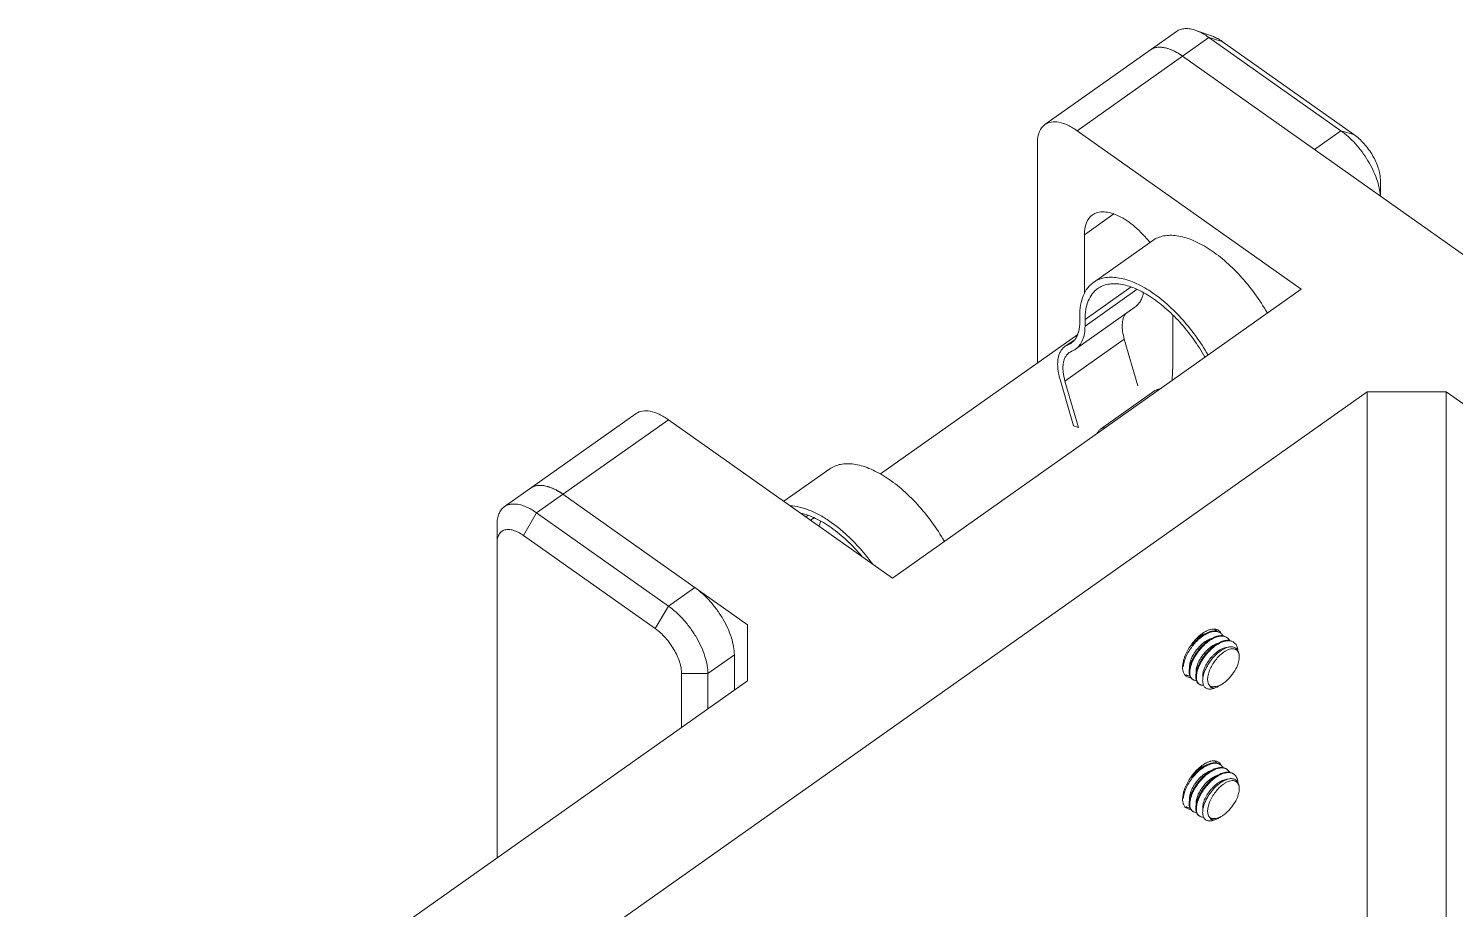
# Model space of a CAD drawing. Header units: millimetres. Extents: x 0 to 9253, y 0 to 2730.
# Drawn here: x 5221.9 to 5298.4, y 2226 to 2273.3 of the extents above; entities that cross this region are included whole.
import ezdxf

# ---------------------------------------------------------------- set-up
doc = ezdxf.new("R2010")
doc.units = ezdxf.units.MM
doc.layers.get('0').update_dxf_attribs({"lineweight": 13})

msp = doc.modelspace()

# ---------------------------------------------------------------- linework, layer by layer
at = {"color": 7, "linetype": 'Continuous'}
for p, q in [((5276.378, 2268.142), (5283.449, 2273.142)), ((5285.417, 2272.86), (5284.474, 2273.193)), ((5285.181, 2272.814), (5278.11, 2267.814)), ((5285.888, 2272.607), (5285.181, 2272.814)), ((5292.252, 2267.814), (5285.181, 2272.814)), ((5292.959, 2267.607), (5285.888, 2272.607)), ((5283.767, 2271.814), (5612.572, 2039.314)), ((5278.11, 2267.814), (5290.131, 2259.314)), ((5292.252, 2267.814), (5290.838, 2266.814)), ((5292.252, 2267.814), (5292.959, 2267.607)), ((5275.989, 2267.193), (5275.989, 2255.364)), ((5294.374, 2265.193), (5294.374, 2264.314)), ((5280.077, 2263.35), (5278.499, 2262.234)), ((5278.499, 2259.087), (5278.499, 2262.234)), ((5278.985, 2259.673), (5282.167, 2261.923)), ((5290.131, 2259.314), (5268.211, 2243.814)), ((5281.008, 2259.434), (5278.535, 2257.685)), ((5278.535, 2257.331), (5281.326, 2259.306)), ((5278.028, 2256.097), (5281.21, 2258.347)), ((5278.252, 2257.885), (5278.252, 2257.531)), ((5283.237, 2257.936), (5283.237, 2255.023)), ((5278.535, 2257.685), (5278.535, 2257.331)), ((5278.142, 2256.887), (5267.557, 2249.402)), ((5278, 2256.623), (5277.455, 2256.238)), ((5280.642, 2256.631), (5277.46, 2254.381)), ((5277.94, 2256.555), (5277.613, 2256.324)), ((5278.182, 2256.996), (5278.121, 2256.873)), ((5281.364, 2254.137), (5280.642, 2256.631)), ((5277.916, 2251.978), (5277.194, 2254.473)), ((5277.46, 2254.381), (5278.182, 2251.887)), ((5053.957, 2084.314), (5293.667, 2253.814)), ((5279.366, 2251.808), (5282.265, 2253.858)), ((5293.667, 2253.814), (5293.667, 2207.852)), ((5297.909, 2253.814), (5293.667, 2253.814)), ((5297.909, 2253.814), (5297.909, 2207.852)), ((5297.909, 2253.814), (5434.027, 2157.564)), ((5247.387, 2247.642), (5254.458, 2252.642)), ((5249.119, 2247.314), (5256.19, 2252.314)), ((5268.211, 2243.814), (5256.19, 2252.314)), ((5278.182, 2251.887), (5277.916, 2251.978)), ((5262.384, 2247.934), (5264.843, 2249.673)), ((5260.433, 2241.314), (5250.533, 2248.314)), ((5249.119, 2247.314), (5248.412, 2246.107)), ((5249.119, 2247.314), (5256.19, 2242.314)), ((5263.684, 2247.184), (5263.565, 2247.1)), ((5246.998, 2228.814), (5246.998, 2246.693)), ((5263.815, 2246.923), (5264.002, 2247.056)), ((5248.412, 2246.107), (5255.483, 2241.107)), ((5256.19, 2242.314), (5257.604, 2243.314)), ((5255.483, 2241.107), (5256.19, 2242.314)), ((5260.433, 2238.314), (5260.433, 2241.314)), ((5285.813, 2240.876), (5285.78, 2240.926)), ((5258.311, 2238.693), (5259.725, 2239.693)), ((5259.725, 2239.693), (5259.725, 2237.814)), ((5285.998, 2240.028), (5285.883, 2239.964)), ((5286.491, 2240.023), (5286.54, 2240.015)), ((5286.755, 2239.895), (5286.732, 2239.94)), ((5256.897, 2238.693), (5256.897, 2235.814)), ((5258.311, 2238.693), (5256.897, 2238.693)), ((5258.311, 2238.693), (5258.311, 2236.814)), ((5283.774, 2239.156), (5283.767, 2239.036)), ((5283.797, 2239.305), (5283.774, 2239.156)), ((5260.433, 2238.314), (5075.878, 2107.814)), ((5285.557, 2237.944), (5285.442, 2237.903)), ((5285.813, 2233.805), (5285.78, 2233.855)), ((5285.998, 2232.957), (5285.883, 2232.893)), ((5286.491, 2232.952), (5286.54, 2232.944)), ((5286.755, 2232.824), (5286.732, 2232.869)), ((5283.774, 2232.085), (5283.767, 2231.965)), ((5283.797, 2232.234), (5283.774, 2232.085)), ((5285.557, 2230.873), (5285.442, 2230.832))]:
    msp.add_line(p, q, dxfattribs=at)
for centre, radius, start, end in [((5282.541, 2271.079), 1.212, 87.30275, 89.01931), ((5282.427, 2270.423), 1.88, 72.8875, 74.83719), ((5275.48, 2255.025), 7.745, 355.46659, 0.04867), ((5282.483, 2253.549), 0.379, 118.49101, 125.24064), ((5249.199, 2246.947), 1.855, 72.84084, 74.81764), ((5285.496, 2240.153), 0.937, 104.37051, 107.29003), ((5285.555, 2240.513), 0.437, 54.74625, 60.37667), ((5285.908, 2240.263), 0.437, 54.74603, 60.3765), ((5286.262, 2240.013), 0.437, 54.74618, 60.37633), ((5286.872, 2238.172), 2.874, 141.97307, 147.47167), ((5287.226, 2237.922), 2.874, 141.99166, 147.43991), ((5287.408, 2237.793), 2.664, 141.76267, 147.62586), ((5286.379, 2239.589), 0.543, 88.32572, 89.43478), ((5286.45, 2239.593), 0.432, 86.14531, 88.15442), ((5286.451, 2239.61), 0.415, 84.43317, 86.14285), ((5286.438, 2239.687), 0.353, 32.12699, 33.65791), ((5285.996, 2239.586), 0.811, 359.97757, 1.97744), ((5283.804, 2239.271), 0.454, 269.0945, 269.54692), ((5285.183, 2238.775), 1.064, 172.89958, 176.68577), ((5285.527, 2238.526), 1.054, 172.8968, 176.71854), ((5284.636, 2240.089), 2.294, 321.67818, 332.96071), ((5284.487, 2238.626), 0.306, 223.59056, 226.48755), ((5284.483, 2238.621), 0.3, 226.48257, 234.71569), ((5284.838, 2238.373), 0.302, 226.56205, 227.44311), ((5284.836, 2238.37), 0.299, 227.43812, 234.72756), ((5285.307, 2239.05), 1.089, 296.49243, 297.75291), ((5285.288, 2239.088), 1.132, 297.74932, 298.4552), ((5285.496, 2233.082), 0.937, 104.37051, 107.29003), ((5285.555, 2233.442), 0.437, 54.74625, 60.37667), ((5285.908, 2233.192), 0.437, 54.74603, 60.3765), ((5286.262, 2232.942), 0.437, 54.74618, 60.37633), ((5286.872, 2231.101), 2.874, 141.97307, 147.47167), ((5287.226, 2230.851), 2.874, 141.99166, 147.43991), ((5286.379, 2232.518), 0.543, 88.32572, 89.43478), ((5286.45, 2232.522), 0.432, 86.14531, 88.15442), ((5286.451, 2232.539), 0.415, 84.43317, 86.14285), ((5286.438, 2232.616), 0.353, 32.12699, 33.65791), ((5285.996, 2232.515), 0.811, 359.97757, 1.97744), ((5285.183, 2231.703), 1.064, 172.89958, 176.68577), ((5287.408, 2230.722), 2.664, 141.76267, 147.62586), ((5284.636, 2233.018), 2.294, 321.67818, 332.96071), ((5283.804, 2232.2), 0.454, 269.0945, 269.54692), ((5284.487, 2231.555), 0.306, 223.59056, 226.48755), ((5284.483, 2231.55), 0.3, 226.48257, 234.71569), ((5285.527, 2231.455), 1.054, 172.8968, 176.71854), ((5284.838, 2231.302), 0.302, 226.56205, 227.44311), ((5284.836, 2231.299), 0.299, 227.43812, 234.72756), ((5285.307, 2231.979), 1.089, 296.49243, 297.75291), ((5285.288, 2232.017), 1.132, 297.74932, 298.4552)]:
    msp.add_arc(centre, radius, start, end, dxfattribs=at)
for points, knots in [([(5284.474, 2273.193), (5284.377, 2273.227), (5284.189, 2273.279), (5283.91, 2273.301), (5283.659, 2273.259), (5283.513, 2273.187), (5283.449, 2273.142)], [0, 0, 0, 0, 0.289816, 0.548286, 0.781382, 1, 1, 1, 1]), ([(5285.181, 2272.814), (5285.066, 2272.895), (5284.839, 2273.039), (5284.594, 2273.15), (5284.474, 2273.193)], [0, 0, 0, 0, 0.525277, 1, 1, 1, 1]), ([(5285.888, 2272.607), (5285.812, 2272.661), (5285.66, 2272.757), (5285.497, 2272.831), (5285.417, 2272.86)], [0, 0, 0, 0, 0.525276, 1, 1, 1, 1]), ([(5283.767, 2271.814), (5283.609, 2271.926), (5283.298, 2272.113), (5282.824, 2272.282), (5282.389, 2272.308), (5282.134, 2272.212), (5282.035, 2272.142)], [0, 0, 0, 0, 0.311793, 0.58005, 0.804335, 1, 1, 1, 1]), ([(5282.035, 2272.142), (5282.052, 2272.155), (5282.124, 2272.201), (5282.204, 2272.235), (5282.266, 2272.253)], [0, 0, 0, 0, 0.247177, 1, 1, 1, 1]), ([(5282.266, 2272.253), (5282.289, 2272.26), (5282.386, 2272.284), (5282.486, 2272.292), (5282.562, 2272.291)], [0, 0, 0, 0, 0.240258, 1, 1, 1, 1]), ([(5282.598, 2272.29), (5282.624, 2272.288), (5282.732, 2272.28), (5282.839, 2272.259), (5282.919, 2272.237)], [0, 0, 0, 0, 0.238297, 1, 1, 1, 1]), ([(5282.98, 2272.219), (5283.01, 2272.21), (5283.133, 2272.169), (5283.253, 2272.116), (5283.342, 2272.072)], [0, 0, 0, 0, 0.238656, 1, 1, 1, 1]), ([(5283.342, 2272.072), (5283.377, 2272.054), (5283.524, 2271.976), (5283.664, 2271.887), (5283.767, 2271.814)], [0, 0, 0, 0, 0.239791, 1, 1, 1, 1]), ([(5275.989, 2267.193), (5275.989, 2267.386), (5276.032, 2267.745), (5276.249, 2268.051), (5276.378, 2268.142)], [0, 0, 0, 0, 0.549315, 1, 1, 1, 1]), ([(5276.378, 2268.142), (5276.478, 2268.212), (5276.732, 2268.308), (5277.167, 2268.282), (5277.642, 2268.113), (5277.952, 2267.926), (5278.11, 2267.814)], [0, 0, 0, 0, 0.195665, 0.41995, 0.688207, 1, 1, 1, 1]), ([(5294.37, 2264.317), (5294.362, 2264.464), (5294.317, 2264.774), (5294.18, 2265.244), (5293.977, 2265.729), (5293.714, 2266.213), (5293.401, 2266.68), (5293.047, 2267.112), (5292.666, 2267.494), (5292.392, 2267.716), (5292.252, 2267.814)], [0, 0, 0, 0, 0.105496, 0.222349, 0.348309, 0.480371, 0.615115, 0.74893, 0.878329, 1, 1, 1, 1]), ([(5294.374, 2265.193), (5294.374, 2265.292), (5294.352, 2265.501), (5294.27, 2265.822), (5294.139, 2266.156), (5293.903, 2266.607), (5293.6, 2267.025), (5293.246, 2267.385), (5293.056, 2267.539), (5292.959, 2267.607)], [0, 0, 0, 0, 0.102789, 0.217996, 0.34333, 0.475693, 0.746284, 0.877121, 1, 1, 1, 1]), ([(5278.934, 2263.294), (5278.789, 2263.192), (5278.547, 2262.851), (5278.499, 2262.45), (5278.499, 2262.234)], [0, 0, 0, 0, 0.450467, 1, 1, 1, 1]), ([(5282.027, 2261.805), (5281.783, 2262.115), (5281.273, 2262.658), (5280.537, 2263.174), (5279.956, 2263.405), (5279.57, 2263.474), (5279.221, 2263.445), (5279.018, 2263.354), (5278.934, 2263.294)], [0, 0, 0, 0, 0.320062, 0.600677, 0.720068, 0.824498, 0.916095, 1, 1, 1, 1]), ([(5288.316, 2258.03), (5288.111, 2258.389), (5287.662, 2259.082), (5286.89, 2260.029), (5286.178, 2260.724), (5285.585, 2261.2), (5285.146, 2261.503), (5284.711, 2261.756), (5284.284, 2261.956), (5283.87, 2262.099), (5283.474, 2262.186), (5283.101, 2262.213), (5282.755, 2262.18), (5282.439, 2262.087), (5282.252, 2261.983), (5282.167, 2261.923)], [0, 0, 0, 0, 0.156535, 0.312341, 0.461838, 0.53266, 0.600107, 0.663739, 0.723238, 0.778433, 0.829346, 0.876241, 0.919675, 0.960531, 1, 1, 1, 1]), ([(5278.252, 2257.885), (5278.252, 2258.079), (5278.278, 2258.446), (5278.414, 2258.954), (5278.611, 2259.311), (5278.812, 2259.537), (5278.926, 2259.631), (5278.985, 2259.673)], [0, 0, 0, 0, 0.289665, 0.547965, 0.780903, 0.8914, 1, 1, 1, 1]), ([(5279.216, 2259.347), (5279.161, 2259.308), (5279.055, 2259.22), (5278.869, 2259.01), (5278.685, 2258.678), (5278.559, 2258.206), (5278.535, 2257.865), (5278.535, 2257.685)], [0, 0, 0, 0, 0.108599, 0.219098, 0.452028, 0.710342, 1, 1, 1, 1]), ([(5278.985, 2259.673), (5279.07, 2259.733), (5279.257, 2259.837), (5279.573, 2259.93), (5279.919, 2259.963), (5280.292, 2259.936), (5280.688, 2259.849), (5281.102, 2259.706), (5281.529, 2259.506), (5281.964, 2259.253), (5282.403, 2258.95), (5282.996, 2258.474), (5283.708, 2257.779), (5284.48, 2256.832), (5284.929, 2256.139), (5285.134, 2255.78)], [0, 0, 0, 0, 0.03947, 0.080326, 0.123761, 0.170657, 0.22157, 0.276766, 0.336266, 0.399899, 0.467346, 0.538167, 0.687664, 0.843467, 1, 1, 1, 1]), ([(5284.968, 2255.662), (5284.778, 2255.999), (5284.362, 2256.652), (5283.643, 2257.544), (5282.859, 2258.319), (5282.163, 2258.849), (5281.604, 2259.179), (5281.203, 2259.369), (5280.815, 2259.506), (5280.443, 2259.589), (5280.093, 2259.616), (5279.767, 2259.586), (5279.471, 2259.5), (5279.295, 2259.403), (5279.216, 2259.347)], [0, 0, 0, 0, 0.156087, 0.311778, 0.461397, 0.599819, 0.663583, 0.7232, 0.77849, 0.829466, 0.876383, 0.919799, 0.960603, 1, 1, 1, 1]), ([(5281.21, 2258.347), (5281.269, 2258.389), (5281.379, 2258.487), (5281.512, 2258.67), (5281.614, 2258.887), (5281.657, 2259.046), (5281.674, 2259.13)], [0, 0, 0, 0, 0.231407, 0.470813, 0.725252, 1, 1, 1, 1]), ([(5280.642, 2256.631), (5280.603, 2256.766), (5280.545, 2257.024), (5280.523, 2257.346), (5280.545, 2257.577), (5280.587, 2257.775), (5280.647, 2257.911), (5280.7, 2257.989)], [0, 0, 0, 0, 0.300308, 0.566871, 0.687084, 0.79884, 1, 1, 1, 1]), ([(5278.001, 2256.623), (5278.043, 2256.679), (5278.118, 2256.807), (5278.196, 2257.024), (5278.242, 2257.269), (5278.252, 2257.442), (5278.252, 2257.531)], [0, 0, 0, 0, 0.221474, 0.459592, 0.718477, 1, 1, 1, 1]), ([(5278.535, 2257.331), (5278.535, 2257.198), (5278.516, 2256.944), (5278.422, 2256.594), (5278.286, 2256.347), (5278.148, 2256.191), (5278.069, 2256.126), (5278.028, 2256.097)], [0, 0, 0, 0, 0.289632, 0.54795, 0.780849, 0.891355, 1, 1, 1, 1]), ([(5277.455, 2256.238), (5277.467, 2256.247), (5277.517, 2256.28), (5277.571, 2256.307), (5277.613, 2256.324)], [0, 0, 0, 0, 0.248726, 1, 1, 1, 1]), ([(5277.613, 2256.324), (5277.63, 2256.33), (5277.694, 2256.358), (5277.755, 2256.393), (5277.798, 2256.424)], [0, 0, 0, 0, 0.252307, 1, 1, 1, 1]), ([(5277.798, 2256.424), (5277.836, 2256.451), (5277.909, 2256.512), (5277.972, 2256.584), (5278.001, 2256.623)], [0, 0, 0, 0, 0.495357, 1, 1, 1, 1]), ([(5277.194, 2254.473), (5277.139, 2254.662), (5277.08, 2254.942), (5277.061, 2255.308), (5277.078, 2255.551), (5277.126, 2255.769), (5277.205, 2255.96), (5277.313, 2256.119), (5277.406, 2256.203), (5277.455, 2256.238)], [0, 0, 0, 0, 0.311821, 0.451394, 0.579495, 0.696578, 0.803952, 0.903962, 1, 1, 1, 1]), ([(5277.686, 2255.912), (5277.643, 2255.881), (5277.563, 2255.808), (5277.469, 2255.67), (5277.401, 2255.505), (5277.359, 2255.316), (5277.344, 2255.105), (5277.361, 2254.788), (5277.412, 2254.545), (5277.46, 2254.381)], [0, 0, 0, 0, 0.096038, 0.196048, 0.303422, 0.420505, 0.548606, 0.688179, 1, 1, 1, 1]), ([(5277.823, 2255.986), (5277.811, 2255.981), (5277.763, 2255.96), (5277.718, 2255.934), (5277.686, 2255.912)], [0, 0, 0, 0, 0.252312, 1, 1, 1, 1]), ([(5278.028, 2256.097), (5278.013, 2256.086), (5277.948, 2256.043), (5277.877, 2256.007), (5277.823, 2255.986)], [0, 0, 0, 0, 0.248731, 1, 1, 1, 1]), ([(5282.265, 2253.858), (5282.307, 2253.888), (5282.4, 2253.935), (5282.503, 2253.954), (5282.554, 2253.958)], [0, 0, 0, 0, 0.49885, 1, 1, 1, 1]), ([(5282.516, 2253.933), (5282.478, 2253.932), (5282.404, 2253.925), (5282.334, 2253.899), (5282.303, 2253.882)], [0, 0, 0, 0, 0.517811, 1, 1, 1, 1]), ([(5256.19, 2252.314), (5256.032, 2252.426), (5255.721, 2252.613), (5255.247, 2252.782), (5254.811, 2252.808), (5254.557, 2252.712), (5254.458, 2252.642)], [0, 0, 0, 0, 0.311793, 0.58005, 0.804335, 1, 1, 1, 1]), ([(5279.175, 2251.569), (5279.196, 2251.616), (5279.248, 2251.706), (5279.324, 2251.779), (5279.366, 2251.808)], [0, 0, 0, 0, 0.501773, 1, 1, 1, 1]), ([(5279.366, 2251.808), (5279.4, 2251.833), (5279.482, 2251.872), (5279.571, 2251.882), (5279.617, 2251.883)], [0, 0, 0, 0, 0.481092, 1, 1, 1, 1]), ([(5270.992, 2245.78), (5270.787, 2246.139), (5270.338, 2246.832), (5269.566, 2247.779), (5268.854, 2248.474), (5268.261, 2248.95), (5267.822, 2249.253), (5267.387, 2249.506), (5266.96, 2249.706), (5266.546, 2249.849), (5266.15, 2249.936), (5265.777, 2249.963), (5265.43, 2249.93), (5265.115, 2249.837), (5264.928, 2249.733), (5264.843, 2249.673)], [0, 0, 0, 0, 0.156535, 0.312341, 0.461838, 0.53266, 0.600107, 0.663739, 0.723238, 0.778433, 0.829346, 0.876241, 0.919675, 0.960531, 1, 1, 1, 1]), ([(5250.533, 2248.314), (5250.375, 2248.426), (5250.065, 2248.613), (5249.652, 2248.76), (5249.347, 2248.796), (5249.143, 2248.785), (5248.959, 2248.736), (5248.85, 2248.677), (5248.801, 2248.642)], [0, 0, 0, 0, 0.311571, 0.578632, 0.695783, 0.803349, 0.903648, 1, 1, 1, 1]), ([(5249.032, 2248.753), (5249.055, 2248.76), (5249.152, 2248.784), (5249.252, 2248.792), (5249.328, 2248.791)], [0, 0, 0, 0, 0.240217, 1, 1, 1, 1]), ([(5249.328, 2248.791), (5249.357, 2248.79), (5249.477, 2248.784), (5249.596, 2248.761), (5249.685, 2248.737)], [0, 0, 0, 0, 0.236812, 1, 1, 1, 1]), ([(5249.746, 2248.719), (5249.776, 2248.71), (5249.899, 2248.669), (5250.018, 2248.617), (5250.106, 2248.572)], [0, 0, 0, 0, 0.238807, 1, 1, 1, 1]), ([(5250.106, 2248.572), (5250.142, 2248.554), (5250.289, 2248.477), (5250.43, 2248.387), (5250.533, 2248.314)], [0, 0, 0, 0, 0.24021, 1, 1, 1, 1]), ([(5246.998, 2246.693), (5246.998, 2246.796), (5247.012, 2246.991), (5247.084, 2247.26), (5247.207, 2247.484), (5247.324, 2247.598), (5247.387, 2247.642)], [0, 0, 0, 0, 0.289751, 0.548335, 0.78139, 1, 1, 1, 1]), ([(5247.387, 2247.642), (5247.436, 2247.677), (5247.545, 2247.736), (5247.729, 2247.785), (5247.932, 2247.796), (5248.238, 2247.76), (5248.651, 2247.613), (5248.96, 2247.426), (5249.119, 2247.314)], [0, 0, 0, 0, 0.096353, 0.196653, 0.304221, 0.421374, 0.688435, 1, 1, 1, 1]), ([(5262.716, 2247.701), (5262.887, 2247.693), (5263.248, 2247.637), (5263.794, 2247.455), (5264.363, 2247.176), (5264.943, 2246.805), (5265.522, 2246.35), (5266.089, 2245.821), (5266.632, 2245.228), (5266.968, 2244.801), (5267.13, 2244.579)], [0, 0, 0, 0, 0.092568, 0.195731, 0.309685, 0.433773, 0.566719, 0.7068, 0.851976, 1, 1, 1, 1]), ([(5266.56, 2244.984), (5266.312, 2245.282), (5265.798, 2245.831), (5265.089, 2246.421), (5264.512, 2246.798), (5264.095, 2247.022), (5263.689, 2247.192), (5263.417, 2247.271), (5263.285, 2247.299)], [0, 0, 0, 0, 0.285511, 0.552492, 0.676298, 0.792451, 0.900416, 1, 1, 1, 1]), ([(5246.998, 2245.693), (5246.998, 2245.779), (5247.012, 2245.94), (5247.09, 2246.157), (5247.226, 2246.32), (5247.414, 2246.414), (5247.638, 2246.435), (5247.886, 2246.387), (5248.151, 2246.277), (5248.324, 2246.169), (5248.412, 2246.107)], [0, 0, 0, 0, 0.132191, 0.246627, 0.349321, 0.450496, 0.560965, 0.688028, 0.83459, 1, 1, 1, 1]), ([(5264.268, 2246.601), (5264.277, 2246.623), (5264.311, 2246.714), (5264.335, 2246.808), (5264.35, 2246.88)], [0, 0, 0, 0, 0.241625, 1, 1, 1, 1]), ([(5259.725, 2239.693), (5259.725, 2239.841), (5259.693, 2240.156), (5259.57, 2240.636), (5259.373, 2241.138), (5259.11, 2241.641), (5258.791, 2242.128), (5258.427, 2242.58), (5258.033, 2242.981), (5257.749, 2243.212), (5257.604, 2243.314)], [0, 0, 0, 0, 0.102755, 0.217924, 0.343218, 0.475537, 0.611221, 0.746367, 0.877161, 1, 1, 1, 1]), ([(5256.19, 2242.314), (5256.335, 2242.212), (5256.619, 2241.981), (5257.013, 2241.58), (5257.377, 2241.128), (5257.696, 2240.641), (5257.959, 2240.138), (5258.155, 2239.636), (5258.279, 2239.156), (5258.311, 2238.841), (5258.311, 2238.693)], [0, 0, 0, 0, 0.122837, 0.253629, 0.388777, 0.524463, 0.656785, 0.782079, 0.897247, 1, 1, 1, 1]), ([(5255.483, 2241.107), (5255.579, 2241.039), (5255.769, 2240.885), (5256.123, 2240.525), (5256.427, 2240.107), (5256.662, 2239.656), (5256.793, 2239.322), (5256.875, 2239.001), (5256.897, 2238.792), (5256.897, 2238.693)], [0, 0, 0, 0, 0.122879, 0.253716, 0.524307, 0.65667, 0.782004, 0.897211, 1, 1, 1, 1]), ([(5284.254, 2240.192), (5284.331, 2240.289), (5284.492, 2240.471), (5284.718, 2240.666), (5284.907, 2240.793), (5285.045, 2240.869), (5285.18, 2240.926), (5285.271, 2240.953), (5285.316, 2240.962)], [0, 0, 0, 0, 0.278008, 0.544316, 0.669454, 0.787595, 0.897917, 1, 1, 1, 1]), ([(5285.771, 2240.892), (5285.749, 2240.905), (5285.702, 2240.927), (5285.597, 2240.955), (5285.448, 2240.96), (5285.259, 2240.92), (5285.06, 2240.837), (5284.857, 2240.716), (5284.655, 2240.56), (5284.463, 2240.375), (5284.345, 2240.237), (5284.288, 2240.165)], [0, 0, 0, 0, 0.043126, 0.087648, 0.183458, 0.291598, 0.413282, 0.54767, 0.692503, 0.844554, 1, 1, 1, 1]), ([(5285.068, 2240.989), (5285.048, 2240.98), (5284.967, 2240.938), (5284.889, 2240.89), (5284.832, 2240.85)], [0, 0, 0, 0, 0.238115, 1, 1, 1, 1]), ([(5285.487, 2241.083), (5285.469, 2241.085), (5285.394, 2241.087), (5285.319, 2241.075), (5285.264, 2241.061)], [0, 0, 0, 0, 0.233753, 1, 1, 1, 1]), ([(5285.316, 2240.962), (5285.362, 2240.972), (5285.454, 2240.984), (5285.546, 2240.979), (5285.588, 2240.971)], [0, 0, 0, 0, 0.523163, 1, 1, 1, 1]), ([(5285.694, 2241.011), (5285.649, 2241.042), (5285.579, 2241.071), (5285.506, 2241.081), (5285.487, 2241.083)], [0, 0, 0, 0, 0.736944, 1, 1, 1, 1]), ([(5285.588, 2240.969), (5285.582, 2240.98), (5285.557, 2241.019), (5285.527, 2241.056), (5285.502, 2241.08)], [0, 0, 0, 0, 0.256594, 1, 1, 1, 1]), ([(5285.588, 2240.971), (5285.622, 2240.964), (5285.686, 2240.946), (5285.745, 2240.913), (5285.772, 2240.894)], [0, 0, 0, 0, 0.508671, 1, 1, 1, 1]), ([(5284.596, 2240.657), (5284.436, 2240.508), (5284.155, 2240.172), (5283.95, 2239.785), (5283.877, 2239.583)], [0, 0, 0, 0, 0.504199, 1, 1, 1, 1]), ([(5284.143, 2239), (5284.139, 2239.031), (5284.137, 2239.095), (5284.147, 2239.197), (5284.17, 2239.307), (5284.207, 2239.423), (5284.256, 2239.543), (5284.34, 2239.71), (5284.47, 2239.914), (5284.658, 2240.14), (5284.868, 2240.334), (5285.057, 2240.463), (5285.21, 2240.538), (5285.285, 2240.565), (5285.322, 2240.576)], [0, 0, 0, 0, 0.043853, 0.092817, 0.146752, 0.205311, 0.267998, 0.334103, 0.473307, 0.61616, 0.755536, 0.885013, 0.944529, 1, 1, 1, 1]), ([(5284.497, 2238.75), (5284.493, 2238.781), (5284.49, 2238.845), (5284.5, 2238.947), (5284.524, 2239.057), (5284.561, 2239.173), (5284.61, 2239.293), (5284.693, 2239.459), (5284.823, 2239.664), (5285.01, 2239.889), (5285.189, 2240.054), (5285.339, 2240.164), (5285.451, 2240.233), (5285.562, 2240.288), (5285.637, 2240.315), (5285.674, 2240.326)], [0, 0, 0, 0, 0.043872, 0.092818, 0.146725, 0.205279, 0.267934, 0.334002, 0.473155, 0.615966, 0.755335, 0.821736, 0.884979, 0.944503, 1, 1, 1, 1]), ([(5284.526, 2240.584), (5284.596, 2240.64), (5284.705, 2240.714), (5284.856, 2240.788), (5284.931, 2240.815), (5284.968, 2240.826)], [0, 0, 0, 0, 0.529594, 0.773041, 1, 1, 1, 1]), ([(5284.832, 2240.85), (5284.812, 2240.835), (5284.73, 2240.776), (5284.652, 2240.71), (5284.596, 2240.657)], [0, 0, 0, 0, 0.24175, 1, 1, 1, 1]), ([(5284.608, 2239.942), (5284.685, 2240.04), (5284.846, 2240.221), (5285.072, 2240.416), (5285.26, 2240.543), (5285.398, 2240.619), (5285.534, 2240.676), (5285.625, 2240.703), (5285.669, 2240.712)], [0, 0, 0, 0, 0.278016, 0.544318, 0.669452, 0.787591, 0.897914, 1, 1, 1, 1]), ([(5286.124, 2240.642), (5286.102, 2240.655), (5286.055, 2240.677), (5285.95, 2240.705), (5285.802, 2240.71), (5285.613, 2240.67), (5285.414, 2240.587), (5285.211, 2240.466), (5285.009, 2240.31), (5284.817, 2240.125), (5284.699, 2239.988), (5284.642, 2239.916)], [0, 0, 0, 0, 0.043129, 0.087654, 0.183467, 0.291605, 0.413283, 0.547665, 0.692494, 0.844547, 1, 1, 1, 1]), ([(5284.961, 2239.692), (5285.038, 2239.789), (5285.199, 2239.971), (5285.425, 2240.166), (5285.614, 2240.293), (5285.752, 2240.369), (5285.887, 2240.426), (5285.978, 2240.453), (5286.023, 2240.462)], [0, 0, 0, 0, 0.278006, 0.544316, 0.669454, 0.787597, 0.897919, 1, 1, 1, 1]), ([(5286.478, 2240.392), (5286.456, 2240.405), (5286.409, 2240.427), (5286.304, 2240.455), (5286.155, 2240.46), (5285.966, 2240.419), (5285.767, 2240.337), (5285.564, 2240.216), (5285.362, 2240.06), (5285.17, 2239.875), (5285.052, 2239.737), (5284.995, 2239.665)], [0, 0, 0, 0, 0.043125, 0.087646, 0.183456, 0.291595, 0.41328, 0.547672, 0.692507, 0.844558, 1, 1, 1, 1]), ([(5285.669, 2240.712), (5285.716, 2240.722), (5285.807, 2240.734), (5285.899, 2240.729), (5285.942, 2240.721)], [0, 0, 0, 0, 0.523162, 1, 1, 1, 1]), ([(5285.941, 2240.719), (5285.924, 2240.749), (5285.885, 2240.805), (5285.834, 2240.85), (5285.807, 2240.869)], [0, 0, 0, 0, 0.508887, 1, 1, 1, 1]), ([(5285.942, 2240.721), (5285.975, 2240.714), (5286.04, 2240.696), (5286.099, 2240.663), (5286.125, 2240.644)], [0, 0, 0, 0, 0.508672, 1, 1, 1, 1]), ([(5286.023, 2240.462), (5286.07, 2240.472), (5286.161, 2240.484), (5286.253, 2240.479), (5286.296, 2240.471)], [0, 0, 0, 0, 0.523163, 1, 1, 1, 1]), ([(5286.295, 2240.469), (5286.278, 2240.499), (5286.238, 2240.555), (5286.188, 2240.6), (5286.161, 2240.619)], [0, 0, 0, 0, 0.508881, 1, 1, 1, 1]), ([(5286.296, 2240.471), (5286.329, 2240.464), (5286.393, 2240.446), (5286.452, 2240.413), (5286.479, 2240.394)], [0, 0, 0, 0, 0.508671, 1, 1, 1, 1]), ([(5286.733, 2239.941), (5286.728, 2239.987), (5286.712, 2240.074), (5286.667, 2240.194), (5286.602, 2240.295), (5286.545, 2240.348), (5286.514, 2240.369)], [0, 0, 0, 0, 0.280042, 0.535943, 0.773138, 1, 1, 1, 1]), ([(5283.877, 2239.583), (5283.868, 2239.559), (5283.837, 2239.468), (5283.811, 2239.375), (5283.797, 2239.305)], [0, 0, 0, 0, 0.259459, 1, 1, 1, 1]), ([(5284.288, 2240.165), (5284.218, 2240.075), (5284.091, 2239.891), (5283.964, 2239.648), (5283.887, 2239.455), (5283.844, 2239.318), (5283.815, 2239.187), (5283.805, 2239.102), (5283.802, 2239.061)], [0, 0, 0, 0, 0.28024, 0.546965, 0.671915, 0.789633, 0.899239, 1, 1, 1, 1]), ([(5284.127, 2238.906), (5284.135, 2238.97), (5284.162, 2239.103), (5284.231, 2239.304), (5284.326, 2239.512), (5284.406, 2239.649), (5284.449, 2239.717)], [0, 0, 0, 0, 0.218678, 0.4612, 0.723443, 1, 1, 1, 1]), ([(5284.642, 2239.916), (5284.572, 2239.826), (5284.445, 2239.642), (5284.295, 2239.356), (5284.208, 2239.118), (5284.169, 2238.937), (5284.158, 2238.852), (5284.156, 2238.811)], [0, 0, 0, 0, 0.280282, 0.547061, 0.789601, 0.899225, 1, 1, 1, 1]), ([(5284.481, 2238.656), (5284.488, 2238.72), (5284.516, 2238.853), (5284.584, 2239.054), (5284.68, 2239.263), (5284.76, 2239.4), (5284.804, 2239.469)], [0, 0, 0, 0, 0.218643, 0.461173, 0.723433, 1, 1, 1, 1]), ([(5284.995, 2239.665), (5284.925, 2239.575), (5284.798, 2239.391), (5284.671, 2239.148), (5284.594, 2238.955), (5284.551, 2238.818), (5284.522, 2238.687), (5284.512, 2238.602), (5284.51, 2238.561)], [0, 0, 0, 0, 0.280244, 0.546966, 0.671913, 0.78963, 0.899239, 1, 1, 1, 1]), ([(5284.856, 2238.467), (5284.849, 2238.499), (5284.843, 2238.57), (5284.851, 2238.682), (5284.877, 2238.805), (5284.935, 2238.986), (5285.048, 2239.219), (5285.199, 2239.441), (5285.343, 2239.61), (5285.496, 2239.764), (5285.66, 2239.897), (5285.833, 2239.999), (5285.958, 2240.055), (5286.078, 2240.092), (5286.158, 2240.103), (5286.196, 2240.105)], [0, 0, 0, 0, 0.043294, 0.092432, 0.147382, 0.207703, 0.341327, 0.485744, 0.559209, 0.631937, 0.77063, 0.834875, 0.894686, 0.949721, 1, 1, 1, 1]), ([(5285.239, 2238.028), (5285.219, 2238.046), (5285.182, 2238.09), (5285.142, 2238.169), (5285.118, 2238.263), (5285.108, 2238.368), (5285.114, 2238.485), (5285.134, 2238.609), (5285.168, 2238.741), (5285.234, 2238.925), (5285.348, 2239.156), (5285.522, 2239.416), (5285.726, 2239.647), (5285.88, 2239.778), (5285.959, 2239.835)], [0, 0, 0, 0, 0.038449, 0.079558, 0.124594, 0.174334, 0.229052, 0.288649, 0.352746, 0.420751, 0.565274, 0.715179, 0.862595, 1, 1, 1, 1]), ([(5285.883, 2239.964), (5285.832, 2239.932), (5285.73, 2239.861), (5285.532, 2239.694), (5285.398, 2239.547), (5285.315, 2239.442)], [0, 0, 0, 0, 0.234229, 0.481768, 1, 1, 1, 1]), ([(5285.959, 2239.835), (5286.002, 2239.865), (5286.088, 2239.919), (5286.219, 2239.981), (5286.343, 2240.018), (5286.425, 2240.026), (5286.464, 2240.025)], [0, 0, 0, 0, 0.28991, 0.553848, 0.790117, 1, 1, 1, 1]), ([(5286.384, 2240.132), (5286.322, 2240.132), (5286.224, 2240.117), (5286.097, 2240.074), (5286.031, 2240.045), (5285.998, 2240.028)], [0, 0, 0, 0, 0.463473, 0.722611, 1, 1, 1, 1]), ([(5286.732, 2239.94), (5286.715, 2239.969), (5286.674, 2240.023), (5286.594, 2240.084), (5286.499, 2240.122), (5286.43, 2240.13), (5286.394, 2240.131)], [0, 0, 0, 0, 0.249705, 0.491317, 0.737564, 1, 1, 1, 1]), ([(5286.54, 2240.015), (5286.56, 2240.011), (5286.598, 2239.998), (5286.65, 2239.969), (5286.696, 2239.931), (5286.721, 2239.899), (5286.732, 2239.883)], [0, 0, 0, 0, 0.254021, 0.500777, 0.74713, 1, 1, 1, 1]), ([(5286.808, 2239.586), (5286.808, 2239.545), (5286.801, 2239.458), (5286.776, 2239.326), (5286.736, 2239.187), (5286.7, 2239.094), (5286.679, 2239.047)], [0, 0, 0, 0, 0.222059, 0.464149, 0.724488, 1, 1, 1, 1]), ([(5286.737, 2239.875), (5286.76, 2239.839), (5286.794, 2239.753), (5286.806, 2239.663), (5286.807, 2239.614)], [0, 0, 0, 0, 0.465798, 1, 1, 1, 1]), ([(5286.808, 2239.614), (5286.808, 2239.64), (5286.804, 2239.736), (5286.783, 2239.832), (5286.755, 2239.895)], [0, 0, 0, 0, 0.273076, 1, 1, 1, 1]), ([(5283.767, 2239.036), (5283.767, 2239.016), (5283.769, 2238.94), (5283.781, 2238.864), (5283.796, 2238.81)], [0, 0, 0, 0, 0.265786, 1, 1, 1, 1]), ([(5283.796, 2238.81), (5283.802, 2238.792), (5283.824, 2238.725), (5283.86, 2238.662), (5283.894, 2238.623)], [0, 0, 0, 0, 0.266221, 1, 1, 1, 1]), ([(5284.153, 2238.567), (5284.139, 2238.607), (5284.119, 2238.696), (5284.118, 2238.788), (5284.121, 2238.836)], [0, 0, 0, 0, 0.466371, 1, 1, 1, 1]), ([(5284.156, 2238.811), (5284.154, 2238.77), (5284.154, 2238.692), (5284.172, 2238.582), (5284.208, 2238.489), (5284.245, 2238.437), (5284.265, 2238.415)], [0, 0, 0, 0, 0.291903, 0.552781, 0.786314, 1, 1, 1, 1]), ([(5285.158, 2239.22), (5285.115, 2239.152), (5285.037, 2239.016), (5284.944, 2238.809), (5284.88, 2238.609), (5284.855, 2238.477), (5284.849, 2238.414)], [0, 0, 0, 0, 0.276289, 0.538646, 0.781331, 1, 1, 1, 1]), ([(5286.436, 2238.667), (5286.393, 2238.605), (5286.302, 2238.487), (5286.151, 2238.329), (5285.994, 2238.195), (5285.883, 2238.123), (5285.827, 2238.092)], [0, 0, 0, 0, 0.267952, 0.52859, 0.774664, 1, 1, 1, 1]), ([(5283.956, 2238.627), (5283.97, 2238.617), (5283.999, 2238.6), (5284.064, 2238.575), (5284.118, 2238.568), (5284.154, 2238.568)], [0, 0, 0, 0, 0.238226, 0.481525, 1, 1, 1, 1]), ([(5283.962, 2238.561), (5284.006, 2238.53), (5284.077, 2238.501), (5284.149, 2238.491), (5284.169, 2238.489)], [0, 0, 0, 0, 0.736944, 1, 1, 1, 1]), ([(5284.274, 2238.402), (5284.261, 2238.411), (5284.235, 2238.433), (5284.19, 2238.486), (5284.166, 2238.533), (5284.153, 2238.567)], [0, 0, 0, 0, 0.238391, 0.481802, 1, 1, 1, 1]), ([(5284.31, 2238.377), (5284.323, 2238.367), (5284.352, 2238.35), (5284.417, 2238.325), (5284.471, 2238.318), (5284.507, 2238.318)], [0, 0, 0, 0, 0.238305, 0.481651, 1, 1, 1, 1]), ([(5284.506, 2238.318), (5284.492, 2238.358), (5284.473, 2238.447), (5284.471, 2238.538), (5284.474, 2238.586)], [0, 0, 0, 0, 0.466457, 1, 1, 1, 1]), ([(5284.628, 2238.152), (5284.614, 2238.161), (5284.588, 2238.183), (5284.543, 2238.236), (5284.519, 2238.284), (5284.506, 2238.318)], [0, 0, 0, 0, 0.2383, 0.48165, 1, 1, 1, 1]), ([(5284.51, 2238.561), (5284.507, 2238.518), (5284.508, 2238.437), (5284.528, 2238.324), (5284.567, 2238.227), (5284.608, 2238.175), (5284.63, 2238.154)], [0, 0, 0, 0, 0.293414, 0.554292, 0.786898, 1, 1, 1, 1]), ([(5284.663, 2238.127), (5284.678, 2238.116), (5284.712, 2238.097), (5284.787, 2238.071), (5284.849, 2238.066), (5284.89, 2238.068)], [0, 0, 0, 0, 0.23548, 0.477283, 1, 1, 1, 1]), ([(5284.849, 2238.414), (5284.846, 2238.381), (5284.842, 2238.318), (5284.849, 2238.201), (5284.868, 2238.118), (5284.89, 2238.069)], [0, 0, 0, 0, 0.281604, 0.5416, 1, 1, 1, 1]), ([(5284.89, 2238.069), (5284.9, 2238.045), (5284.925, 2238.001), (5284.974, 2237.945), (5285.033, 2237.902), (5285.101, 2237.874), (5285.178, 2237.86), (5285.261, 2237.86), (5285.351, 2237.874), (5285.411, 2237.892), (5285.442, 2237.903)], [0, 0, 0, 0, 0.120081, 0.233727, 0.345041, 0.458487, 0.578027, 0.70681, 0.847098, 1, 1, 1, 1]), ([(5285.482, 2237.993), (5285.439, 2237.986), (5285.374, 2237.984), (5285.292, 2238.003), (5285.256, 2238.019), (5285.239, 2238.028)], [0, 0, 0, 0, 0.527908, 0.768732, 1, 1, 1, 1]), ([(5285.239, 2238.028), (5285.245, 2238.015), (5285.258, 2237.991), (5285.286, 2237.96), (5285.32, 2237.938), (5285.359, 2237.923), (5285.403, 2237.916), (5285.471, 2237.918), (5285.522, 2237.932), (5285.557, 2237.944)], [0, 0, 0, 0, 0.116735, 0.227198, 0.336172, 0.448549, 0.568511, 0.699235, 1, 1, 1, 1]), ([(5285.793, 2238.075), (5285.741, 2238.049), (5285.641, 2238.008), (5285.532, 2237.992), (5285.482, 2237.993)], [0, 0, 0, 0, 0.538563, 1, 1, 1, 1]), ([(5285.557, 2237.944), (5285.596, 2237.958), (5285.678, 2237.997), (5285.754, 2238.046), (5285.793, 2238.075)], [0, 0, 0, 0, 0.464156, 1, 1, 1, 1]), ([(5284.596, 2233.586), (5284.436, 2233.437), (5284.155, 2233.101), (5283.95, 2232.714), (5283.877, 2232.512)], [0, 0, 0, 0, 0.504199, 1, 1, 1, 1]), ([(5284.143, 2231.929), (5284.139, 2231.959), (5284.137, 2232.024), (5284.147, 2232.126), (5284.17, 2232.236), (5284.207, 2232.352), (5284.256, 2232.472), (5284.34, 2232.639), (5284.47, 2232.843), (5284.658, 2233.069), (5284.868, 2233.263), (5285.057, 2233.392), (5285.21, 2233.467), (5285.285, 2233.494), (5285.322, 2233.505)], [0, 0, 0, 0, 0.043853, 0.092817, 0.146752, 0.205311, 0.267998, 0.334103, 0.473307, 0.61616, 0.755536, 0.885013, 0.944529, 1, 1, 1, 1]), ([(5284.254, 2233.121), (5284.331, 2233.218), (5284.492, 2233.4), (5284.718, 2233.595), (5284.907, 2233.722), (5285.045, 2233.798), (5285.18, 2233.855), (5285.271, 2233.882), (5285.316, 2233.891)], [0, 0, 0, 0, 0.278008, 0.544316, 0.669454, 0.787595, 0.897917, 1, 1, 1, 1]), ([(5285.771, 2233.821), (5285.749, 2233.834), (5285.702, 2233.856), (5285.597, 2233.884), (5285.448, 2233.889), (5285.259, 2233.848), (5285.06, 2233.766), (5284.857, 2233.645), (5284.655, 2233.489), (5284.463, 2233.304), (5284.345, 2233.166), (5284.288, 2233.094)], [0, 0, 0, 0, 0.043126, 0.087648, 0.183458, 0.291598, 0.413282, 0.54767, 0.692503, 0.844554, 1, 1, 1, 1]), ([(5284.526, 2233.513), (5284.596, 2233.569), (5284.705, 2233.643), (5284.856, 2233.717), (5284.931, 2233.744), (5284.968, 2233.755)], [0, 0, 0, 0, 0.529594, 0.773041, 1, 1, 1, 1]), ([(5284.832, 2233.779), (5284.812, 2233.764), (5284.73, 2233.704), (5284.652, 2233.639), (5284.596, 2233.586)], [0, 0, 0, 0, 0.24175, 1, 1, 1, 1]), ([(5284.608, 2232.871), (5284.685, 2232.969), (5284.846, 2233.15), (5285.072, 2233.345), (5285.26, 2233.472), (5285.398, 2233.548), (5285.534, 2233.605), (5285.625, 2233.632), (5285.669, 2233.641)], [0, 0, 0, 0, 0.278016, 0.544318, 0.669452, 0.787591, 0.897914, 1, 1, 1, 1]), ([(5286.124, 2233.571), (5286.102, 2233.584), (5286.055, 2233.606), (5285.95, 2233.634), (5285.802, 2233.639), (5285.613, 2233.599), (5285.414, 2233.516), (5285.211, 2233.395), (5285.009, 2233.239), (5284.817, 2233.054), (5284.699, 2232.917), (5284.642, 2232.844)], [0, 0, 0, 0, 0.043129, 0.087654, 0.183467, 0.291605, 0.413283, 0.547665, 0.692494, 0.844547, 1, 1, 1, 1]), ([(5285.068, 2233.918), (5285.048, 2233.908), (5284.967, 2233.867), (5284.889, 2233.819), (5284.832, 2233.779)], [0, 0, 0, 0, 0.238115, 1, 1, 1, 1]), ([(5284.961, 2232.621), (5285.038, 2232.718), (5285.199, 2232.9), (5285.425, 2233.095), (5285.614, 2233.222), (5285.752, 2233.298), (5285.887, 2233.355), (5285.978, 2233.382), (5286.023, 2233.391)], [0, 0, 0, 0, 0.278006, 0.544316, 0.669454, 0.787597, 0.897919, 1, 1, 1, 1]), ([(5286.478, 2233.321), (5286.456, 2233.334), (5286.409, 2233.356), (5286.304, 2233.384), (5286.155, 2233.389), (5285.966, 2233.348), (5285.767, 2233.266), (5285.564, 2233.145), (5285.362, 2232.989), (5285.17, 2232.804), (5285.052, 2232.666), (5284.995, 2232.594)], [0, 0, 0, 0, 0.043125, 0.087646, 0.183456, 0.291595, 0.41328, 0.547672, 0.692507, 0.844558, 1, 1, 1, 1]), ([(5285.487, 2234.012), (5285.469, 2234.013), (5285.394, 2234.016), (5285.319, 2234.004), (5285.264, 2233.99)], [0, 0, 0, 0, 0.233753, 1, 1, 1, 1]), ([(5285.316, 2233.891), (5285.362, 2233.901), (5285.454, 2233.913), (5285.546, 2233.908), (5285.588, 2233.899)], [0, 0, 0, 0, 0.523163, 1, 1, 1, 1]), ([(5285.694, 2233.94), (5285.649, 2233.971), (5285.579, 2234), (5285.506, 2234.01), (5285.487, 2234.012)], [0, 0, 0, 0, 0.736944, 1, 1, 1, 1]), ([(5285.588, 2233.898), (5285.582, 2233.909), (5285.557, 2233.948), (5285.527, 2233.985), (5285.502, 2234.008)], [0, 0, 0, 0, 0.256594, 1, 1, 1, 1]), ([(5285.588, 2233.899), (5285.622, 2233.893), (5285.686, 2233.875), (5285.745, 2233.842), (5285.772, 2233.823)], [0, 0, 0, 0, 0.508671, 1, 1, 1, 1]), ([(5285.669, 2233.641), (5285.716, 2233.651), (5285.807, 2233.663), (5285.899, 2233.658), (5285.942, 2233.649)], [0, 0, 0, 0, 0.523162, 1, 1, 1, 1]), ([(5285.941, 2233.648), (5285.924, 2233.678), (5285.885, 2233.734), (5285.834, 2233.779), (5285.807, 2233.798)], [0, 0, 0, 0, 0.508887, 1, 1, 1, 1]), ([(5285.942, 2233.649), (5285.975, 2233.643), (5286.04, 2233.625), (5286.099, 2233.592), (5286.125, 2233.573)], [0, 0, 0, 0, 0.508672, 1, 1, 1, 1]), ([(5286.023, 2233.391), (5286.07, 2233.401), (5286.161, 2233.413), (5286.253, 2233.408), (5286.296, 2233.399)], [0, 0, 0, 0, 0.523163, 1, 1, 1, 1]), ([(5286.295, 2233.398), (5286.278, 2233.428), (5286.238, 2233.484), (5286.188, 2233.529), (5286.161, 2233.548)], [0, 0, 0, 0, 0.508881, 1, 1, 1, 1]), ([(5286.296, 2233.399), (5286.329, 2233.393), (5286.393, 2233.375), (5286.452, 2233.342), (5286.479, 2233.323)], [0, 0, 0, 0, 0.508671, 1, 1, 1, 1]), ([(5286.733, 2232.87), (5286.728, 2232.916), (5286.712, 2233.003), (5286.667, 2233.123), (5286.602, 2233.224), (5286.545, 2233.277), (5286.514, 2233.298)], [0, 0, 0, 0, 0.280042, 0.535943, 0.773138, 1, 1, 1, 1]), ([(5284.288, 2233.094), (5284.218, 2233.004), (5284.091, 2232.82), (5283.964, 2232.577), (5283.887, 2232.384), (5283.844, 2232.247), (5283.815, 2232.116), (5283.805, 2232.031), (5283.802, 2231.99)], [0, 0, 0, 0, 0.28024, 0.546965, 0.671915, 0.789633, 0.899239, 1, 1, 1, 1]), ([(5284.127, 2231.835), (5284.135, 2231.899), (5284.162, 2232.031), (5284.231, 2232.233), (5284.326, 2232.441), (5284.406, 2232.578), (5284.449, 2232.646)], [0, 0, 0, 0, 0.218678, 0.4612, 0.723443, 1, 1, 1, 1]), ([(5284.642, 2232.844), (5284.572, 2232.754), (5284.445, 2232.57), (5284.295, 2232.285), (5284.208, 2232.047), (5284.169, 2231.866), (5284.158, 2231.781), (5284.156, 2231.74)], [0, 0, 0, 0, 0.280282, 0.547061, 0.789601, 0.899225, 1, 1, 1, 1]), ([(5284.497, 2231.679), (5284.493, 2231.71), (5284.49, 2231.774), (5284.5, 2231.876), (5284.524, 2231.985), (5284.561, 2232.101), (5284.61, 2232.222), (5284.693, 2232.388), (5284.823, 2232.592), (5285.01, 2232.818), (5285.189, 2232.983), (5285.339, 2233.093), (5285.451, 2233.162), (5285.562, 2233.216), (5285.637, 2233.244), (5285.674, 2233.255)], [0, 0, 0, 0, 0.043872, 0.092818, 0.146725, 0.205279, 0.267934, 0.334002, 0.473155, 0.615966, 0.755335, 0.821736, 0.884979, 0.944503, 1, 1, 1, 1]), ([(5284.995, 2232.594), (5284.925, 2232.504), (5284.798, 2232.32), (5284.671, 2232.077), (5284.594, 2231.884), (5284.551, 2231.747), (5284.522, 2231.616), (5284.512, 2231.531), (5284.51, 2231.49)], [0, 0, 0, 0, 0.280244, 0.546966, 0.671913, 0.78963, 0.899239, 1, 1, 1, 1]), ([(5284.856, 2231.396), (5284.849, 2231.428), (5284.843, 2231.499), (5284.851, 2231.611), (5284.877, 2231.734), (5284.935, 2231.915), (5285.048, 2232.148), (5285.199, 2232.37), (5285.343, 2232.539), (5285.496, 2232.693), (5285.66, 2232.826), (5285.833, 2232.928), (5285.958, 2232.984), (5286.078, 2233.021), (5286.158, 2233.032), (5286.196, 2233.034)], [0, 0, 0, 0, 0.043294, 0.092432, 0.147382, 0.207703, 0.341327, 0.485744, 0.559209, 0.631937, 0.77063, 0.834875, 0.894686, 0.949721, 1, 1, 1, 1]), ([(5285.239, 2230.957), (5285.219, 2230.975), (5285.182, 2231.019), (5285.142, 2231.098), (5285.118, 2231.192), (5285.108, 2231.297), (5285.114, 2231.413), (5285.134, 2231.538), (5285.168, 2231.67), (5285.234, 2231.854), (5285.348, 2232.085), (5285.522, 2232.345), (5285.726, 2232.576), (5285.88, 2232.707), (5285.959, 2232.763)], [0, 0, 0, 0, 0.038449, 0.079558, 0.124594, 0.174334, 0.229052, 0.288649, 0.352746, 0.420751, 0.565274, 0.715179, 0.862595, 1, 1, 1, 1]), ([(5285.883, 2232.893), (5285.832, 2232.861), (5285.73, 2232.79), (5285.532, 2232.623), (5285.398, 2232.476), (5285.315, 2232.371)], [0, 0, 0, 0, 0.234229, 0.481768, 1, 1, 1, 1]), ([(5285.959, 2232.763), (5286.002, 2232.794), (5286.088, 2232.848), (5286.219, 2232.91), (5286.343, 2232.947), (5286.425, 2232.955), (5286.464, 2232.954)], [0, 0, 0, 0, 0.28991, 0.553848, 0.790117, 1, 1, 1, 1]), ([(5286.384, 2233.061), (5286.322, 2233.061), (5286.224, 2233.046), (5286.097, 2233.003), (5286.031, 2232.974), (5285.998, 2232.957)], [0, 0, 0, 0, 0.463473, 0.722611, 1, 1, 1, 1]), ([(5286.732, 2232.869), (5286.715, 2232.898), (5286.674, 2232.952), (5286.594, 2233.013), (5286.499, 2233.05), (5286.43, 2233.059), (5286.394, 2233.06)], [0, 0, 0, 0, 0.249705, 0.491317, 0.737564, 1, 1, 1, 1]), ([(5286.54, 2232.944), (5286.56, 2232.94), (5286.598, 2232.927), (5286.65, 2232.898), (5286.696, 2232.86), (5286.721, 2232.828), (5286.732, 2232.812)], [0, 0, 0, 0, 0.254021, 0.500777, 0.74713, 1, 1, 1, 1]), ([(5286.737, 2232.804), (5286.76, 2232.768), (5286.794, 2232.682), (5286.806, 2232.592), (5286.807, 2232.543)], [0, 0, 0, 0, 0.465798, 1, 1, 1, 1]), ([(5286.808, 2232.543), (5286.808, 2232.569), (5286.804, 2232.665), (5286.783, 2232.761), (5286.755, 2232.824)], [0, 0, 0, 0, 0.273076, 1, 1, 1, 1]), ([(5283.767, 2231.965), (5283.767, 2231.945), (5283.769, 2231.869), (5283.781, 2231.793), (5283.796, 2231.739)], [0, 0, 0, 0, 0.265786, 1, 1, 1, 1]), ([(5283.877, 2232.512), (5283.868, 2232.488), (5283.837, 2232.397), (5283.811, 2232.304), (5283.797, 2232.234)], [0, 0, 0, 0, 0.259459, 1, 1, 1, 1]), ([(5284.153, 2231.496), (5284.139, 2231.536), (5284.119, 2231.625), (5284.118, 2231.717), (5284.121, 2231.765)], [0, 0, 0, 0, 0.466371, 1, 1, 1, 1]), ([(5284.481, 2231.585), (5284.488, 2231.649), (5284.516, 2231.782), (5284.584, 2231.983), (5284.68, 2232.192), (5284.76, 2232.329), (5284.804, 2232.398)], [0, 0, 0, 0, 0.218643, 0.461173, 0.723433, 1, 1, 1, 1]), ([(5285.158, 2232.149), (5285.115, 2232.081), (5285.037, 2231.945), (5284.944, 2231.738), (5284.88, 2231.538), (5284.855, 2231.406), (5284.849, 2231.343)], [0, 0, 0, 0, 0.276289, 0.538646, 0.781331, 1, 1, 1, 1]), ([(5286.808, 2232.515), (5286.808, 2232.474), (5286.801, 2232.387), (5286.776, 2232.255), (5286.736, 2232.116), (5286.7, 2232.023), (5286.679, 2231.976)], [0, 0, 0, 0, 0.222059, 0.464149, 0.724488, 1, 1, 1, 1]), ([(5283.796, 2231.739), (5283.802, 2231.721), (5283.824, 2231.654), (5283.86, 2231.591), (5283.894, 2231.552)], [0, 0, 0, 0, 0.266221, 1, 1, 1, 1]), ([(5283.956, 2231.556), (5283.97, 2231.546), (5283.999, 2231.529), (5284.064, 2231.504), (5284.118, 2231.497), (5284.154, 2231.497)], [0, 0, 0, 0, 0.238226, 0.481525, 1, 1, 1, 1]), ([(5283.962, 2231.49), (5284.006, 2231.459), (5284.077, 2231.43), (5284.149, 2231.42), (5284.169, 2231.418)], [0, 0, 0, 0, 0.736944, 1, 1, 1, 1]), ([(5284.274, 2231.331), (5284.261, 2231.34), (5284.235, 2231.362), (5284.19, 2231.414), (5284.166, 2231.462), (5284.153, 2231.496)], [0, 0, 0, 0, 0.238391, 0.481802, 1, 1, 1, 1]), ([(5284.156, 2231.74), (5284.154, 2231.699), (5284.154, 2231.621), (5284.172, 2231.511), (5284.208, 2231.418), (5284.245, 2231.366), (5284.265, 2231.344)], [0, 0, 0, 0, 0.291903, 0.552781, 0.786314, 1, 1, 1, 1]), ([(5284.31, 2231.306), (5284.323, 2231.296), (5284.352, 2231.279), (5284.417, 2231.254), (5284.471, 2231.247), (5284.507, 2231.247)], [0, 0, 0, 0, 0.238305, 0.481651, 1, 1, 1, 1]), ([(5284.506, 2231.247), (5284.492, 2231.287), (5284.473, 2231.376), (5284.471, 2231.467), (5284.474, 2231.515)], [0, 0, 0, 0, 0.466457, 1, 1, 1, 1]), ([(5284.628, 2231.081), (5284.614, 2231.09), (5284.588, 2231.112), (5284.543, 2231.165), (5284.519, 2231.213), (5284.506, 2231.247)], [0, 0, 0, 0, 0.2383, 0.48165, 1, 1, 1, 1]), ([(5284.51, 2231.49), (5284.507, 2231.447), (5284.508, 2231.366), (5284.528, 2231.252), (5284.567, 2231.156), (5284.608, 2231.104), (5284.63, 2231.083)], [0, 0, 0, 0, 0.293414, 0.554292, 0.786898, 1, 1, 1, 1]), ([(5284.663, 2231.056), (5284.678, 2231.045), (5284.712, 2231.026), (5284.787, 2230.999), (5284.849, 2230.995), (5284.89, 2230.997)], [0, 0, 0, 0, 0.23548, 0.477283, 1, 1, 1, 1]), ([(5284.849, 2231.343), (5284.846, 2231.31), (5284.842, 2231.247), (5284.849, 2231.13), (5284.868, 2231.046), (5284.89, 2230.997)], [0, 0, 0, 0, 0.281604, 0.5416, 1, 1, 1, 1]), ([(5284.89, 2230.997), (5284.9, 2230.974), (5284.925, 2230.93), (5284.974, 2230.874), (5285.033, 2230.831), (5285.101, 2230.803), (5285.178, 2230.789), (5285.261, 2230.789), (5285.351, 2230.803), (5285.411, 2230.821), (5285.442, 2230.832)], [0, 0, 0, 0, 0.120081, 0.233727, 0.345041, 0.458487, 0.578027, 0.70681, 0.847098, 1, 1, 1, 1]), ([(5285.793, 2231.004), (5285.741, 2230.978), (5285.641, 2230.937), (5285.532, 2230.921), (5285.482, 2230.922)], [0, 0, 0, 0, 0.538563, 1, 1, 1, 1]), ([(5285.557, 2230.873), (5285.596, 2230.887), (5285.678, 2230.926), (5285.754, 2230.975), (5285.793, 2231.004)], [0, 0, 0, 0, 0.464156, 1, 1, 1, 1]), ([(5286.436, 2231.596), (5286.393, 2231.534), (5286.302, 2231.416), (5286.151, 2231.258), (5285.994, 2231.124), (5285.883, 2231.052), (5285.827, 2231.021)], [0, 0, 0, 0, 0.267952, 0.52859, 0.774664, 1, 1, 1, 1]), ([(5285.482, 2230.922), (5285.439, 2230.915), (5285.374, 2230.913), (5285.292, 2230.932), (5285.256, 2230.948), (5285.239, 2230.957)], [0, 0, 0, 0, 0.527908, 0.768732, 1, 1, 1, 1]), ([(5285.239, 2230.957), (5285.245, 2230.944), (5285.258, 2230.92), (5285.286, 2230.889), (5285.32, 2230.866), (5285.359, 2230.852), (5285.403, 2230.845), (5285.471, 2230.847), (5285.522, 2230.86), (5285.557, 2230.873)], [0, 0, 0, 0, 0.116735, 0.227198, 0.336172, 0.448549, 0.568511, 0.699235, 1, 1, 1, 1])]:
    msp.add_open_spline(points, degree=3, knots=knots, dxfattribs=at)
for points in [[(5248.801, 2248.642), (5248.871, 2248.691), (5248.95, 2248.729), (5249.032, 2248.753)], [(5285.218, 2241.048), (5285.166, 2241.032), (5285.116, 2241.012), (5285.068, 2240.989)], [(5285.78, 2240.926), (5285.756, 2240.959), (5285.727, 2240.988), (5285.694, 2241.011)], [(5283.894, 2238.623), (5283.914, 2238.6), (5283.937, 2238.579), (5283.962, 2238.561)], [(5285.218, 2233.977), (5285.166, 2233.961), (5285.116, 2233.941), (5285.068, 2233.918)], [(5285.78, 2233.855), (5285.756, 2233.887), (5285.727, 2233.916), (5285.694, 2233.94)], [(5283.894, 2231.552), (5283.914, 2231.529), (5283.937, 2231.508), (5283.962, 2231.49)]]:
    msp.add_open_spline(points, degree=3, dxfattribs=at)

doc.saveas('drawing.dxf')
